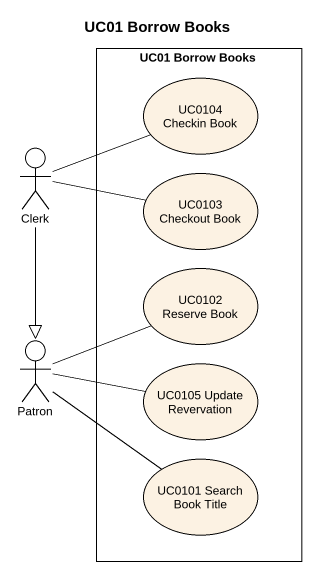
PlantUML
@startuml
title UC01 Borrow Books
rectangle "UC01 Borrow Books" as UC01_Borrow_Books {
  usecase "UC0104 Checkin Book" as UC0104_Checkin_Book
  usecase "UC0103 Checkout Book" as UC0103_Checkout_Book
  usecase "UC0102 Reserve Book" as UC0102_Reserve_Book
  usecase "UC0105 Update Revervation" as UC0105_Update_Revervation
  usecase "UC0101 Search Book Title" as UC0101_Search_Book_Title
}
actor Clerk
actor Patron
Clerk -right- UC0104_Checkin_Book
Clerk -right- UC0103_Checkout_Book
Clerk --|> Patron
Patron -right- UC0102_Reserve_Book
Patron -right- UC0105_Update_Revervation
Patron -- UC0101_Search_Book_Title
@enduml
